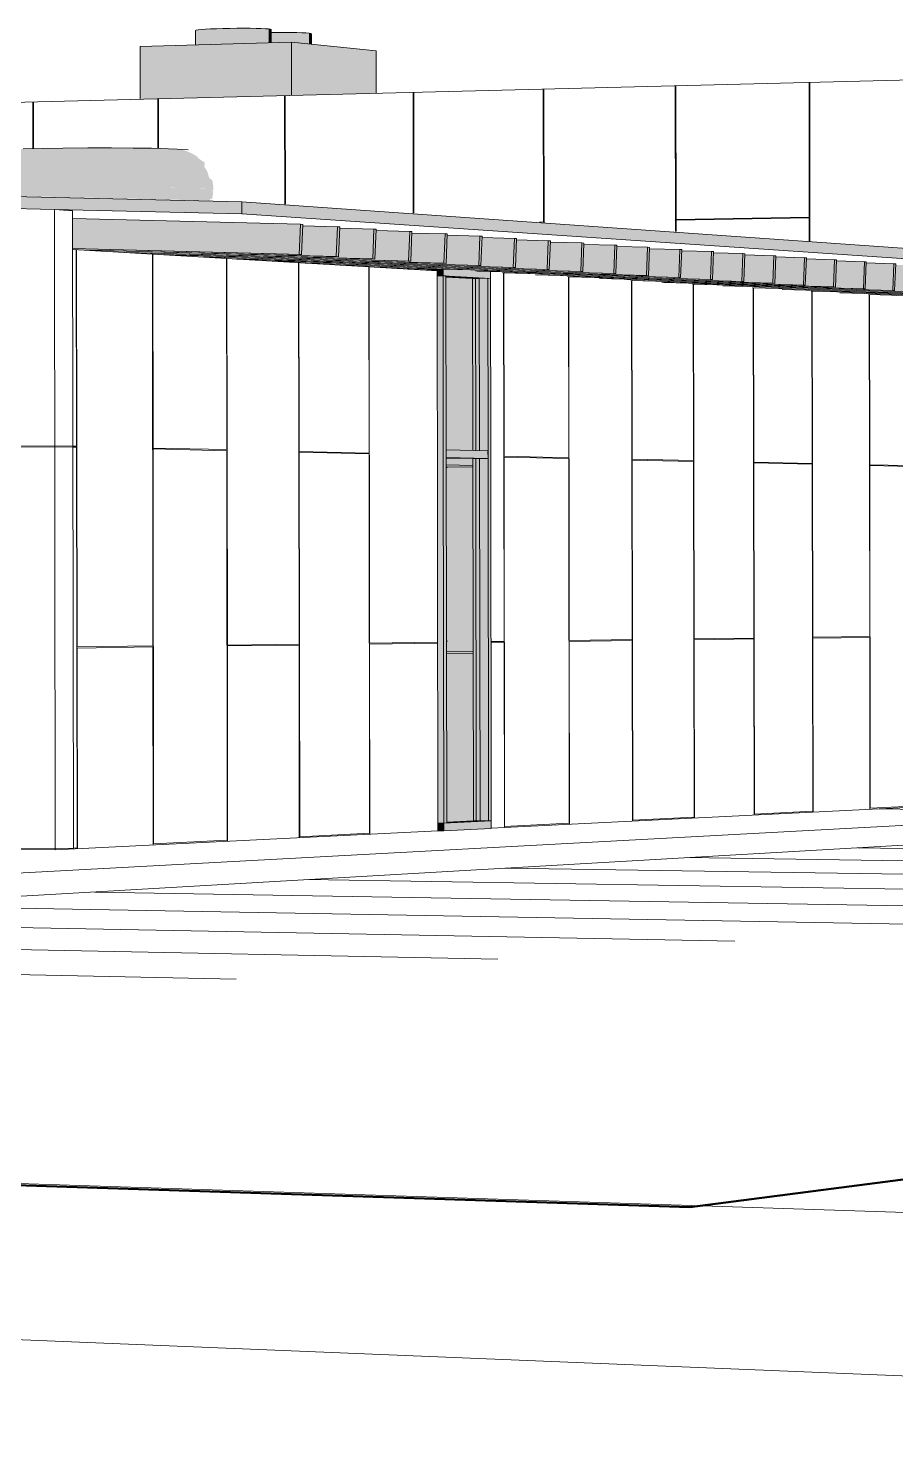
# Model space of a CAD drawing. Header units: inches. Extents: x 31213 to 31218, y -65 to 66.
# Drawn here: x 31216.559 to 31216.6492, y -64.987 to -64.8401 of the extents above; entities that cross this region are included whole.
import ezdxf

# ---------------------------------------------------------------- set-up
doc = ezdxf.new("R2010")
doc.units = ezdxf.units.IN
doc.header["$MEASUREMENT"] = 0
doc.linetypes.add('Center 1_4_', pattern=[0.53125, 0.25, -0.09375, 0.09375, -0.09375])
doc.linetypes.add('Hidden', pattern=[0.28125, 0.1875, -0.09375])
for name, color, linetype, lineweight in [('A-GLAZ-CURT', 52, 'Continuous', 9), ('A-GLAZ-CWMG', 51, 'Continuous', 9), ('A-PROP-SBCK', 71, 'Hidden', 50), ('A-ROOF', 132, 'Continuous', 13), ('A-WALL-PATT', 111, 'Continuous', 13), ('Conc', 7, 'Continuous', 9), ('EOP-PR', 4, 'Continuous', 9), ('G-IMPT', 8, 'Continuous', 9), ('L-SITE-WALL', 31, 'Continuous', 13), ('M-HVAC-DUCT', 70, 'Continuous', 9), ('PAINT', 190, 'Continuous', 9), ('PROP', 3, 'Center 1_4_', 9), ('S-BEAM', 12, 'Continuous', 9)]:
    doc.layers.add(name, color=color, linetype=linetype, lineweight=lineweight)

# ---------------------------------------------------------------- blocks, each defined once
blk = doc.blocks.new('FP_69-Looking South East')
at = {"layer": 'A-WALL-PATT', "lineweight": 9}
for p, q in [((-6207.99546, -64.88355), (-6207.99549, -64.86309)), ((-6207.9954, -64.90444), (-6207.99545, -64.8631)), ((-6207.98752, -64.90434), (-6207.98757, -64.86356)), ((-6207.9875, -64.88374), (-6207.98753, -64.86356)), ((-6207.97984, -64.88391), (-6207.97986, -64.86402)), ((-6207.97977, -64.90424), (-6207.97982, -64.86402)), ((-6207.97231, -64.90414), (-6207.97237, -64.86446)), ((-6207.9723, -64.88409), (-6207.97233, -64.86446)), ((-6207.96504, -64.88426), (-6207.96507, -64.86489)), ((-6207.96498, -64.90404), (-6207.96503, -64.8649)), ((-6207.99546, -64.88355), (-6207.99584, -64.88354)), ((-6207.99546, -64.88366), (-6207.99584, -64.88365)), ((-6207.99541, -64.92534), (-6207.99546, -64.88366)), ((-6207.97984, -64.88391), (-6207.9875, -64.88374)), ((-6207.98745, -64.92494), (-6207.9875, -64.88384)), ((-6207.97984, -64.88402), (-6207.9875, -64.88384)), ((-6207.97979, -64.92456), (-6207.97984, -64.88402)), ((-6207.96504, -64.88426), (-6207.9723, -64.88409)), ((-6207.97225, -64.92419), (-6207.9723, -64.88419)), ((-6207.96504, -64.88436), (-6207.9723, -64.88419)), ((-6207.96499, -64.92382), (-6207.96504, -64.88436)), ((-6207.95791, -64.90395), (-6207.96498, -64.90404)), ((-6207.96498, -64.90414), (-6207.95791, -64.90405)), ((-6207.98752, -64.90434), (-6207.9954, -64.90444)), ((-6207.9954, -64.90455), (-6207.98752, -64.90444)), ((-6207.99537, -64.92545), (-6207.9954, -64.90455)), ((-6207.98749, -64.92505), (-6207.98752, -64.90444)), ((-6207.97231, -64.90414), (-6207.97977, -64.90424)), ((-6207.97977, -64.90434), (-6207.97231, -64.90424)), ((-6207.97975, -64.92466), (-6207.97977, -64.90434)), ((-6207.97229, -64.92429), (-6207.97231, -64.90424)), ((-6207.96495, -64.92392), (-6207.96498, -64.90414)), ((-6207.98745, -64.92494), (-6207.97979, -64.92456)), ((-6207.97229, -64.92429), (-6207.97229, -64.92429)), ((-6207.97225, -64.92419), (-6207.96499, -64.92382)), ((-6207.97225, -64.92429), (-6207.97225, -64.92429)), ((-6207.96499, -64.92393), (-6207.96499, -64.92393)), ((-6207.96495, -64.92392), (-6207.96495, -64.92392)), ((-6207.99579, -64.92536), (-6207.99541, -64.92534)), ((-6207.99541, -64.92545), (-6207.99541, -64.92545)), ((-6207.99537, -64.92545), (-6207.99537, -64.92545)), ((-6207.98749, -64.92505), (-6207.98749, -64.92505)), ((-6207.98745, -64.92505), (-6207.98745, -64.92505)), ((-6207.97978, -64.92467), (-6207.97978, -64.92467)), ((-6207.97975, -64.92466), (-6207.97975, -64.92466))]:
    blk.add_line(p, q, dxfattribs=at)
blk = doc.blocks.new('FP_70-Looking South East')
at = {"layer": 'A-WALL-PATT', "lineweight": 9}
for p, q in [((-6207.99772, -64.8835), (-6208.00332, -64.88354)), ((-6207.99772, -64.88361), (-6208.00332, -64.88364)), ((-6208.00327, -64.92537), (-6207.99767, -64.92545))]:
    blk.add_line(p, q, dxfattribs=at)
blk = doc.blocks.new('FP_71-Looking South East')
at = {"layer": 'A-WALL-PATT', "lineweight": 9}
for p, q in [((-6207.99584, -64.88354), (-6207.99772, -64.8835)), ((-6207.99584, -64.88365), (-6207.99772, -64.88361)), ((-6207.99767, -64.92545), (-6207.99579, -64.92536))]:
    blk.add_line(p, q, dxfattribs=at)
blk = doc.blocks.new('FP_79-Looking South East')
at = {"layer": 'A-WALL-PATT', "lineweight": 9}
for p, q in [((-6207.95099, -64.90386), (-6207.95104, -64.86551)), ((-6207.95098, -64.88459), (-6207.95101, -64.86551)), ((-6207.94427, -64.88475), (-6207.9443, -64.86591)), ((-6207.94421, -64.90377), (-6207.94426, -64.86591)), ((-6207.93767, -64.90368), (-6207.93773, -64.8663)), ((-6207.93766, -64.8849), (-6207.93769, -64.8663)), ((-6207.93129, -64.88505), (-6207.93132, -64.86669)), ((-6207.93123, -64.90359), (-6207.93128, -64.86669)), ((-6207.92501, -64.90351), (-6207.92507, -64.86706)), ((-6207.92501, -64.8852), (-6207.92503, -64.86706)), ((-6207.91894, -64.88534), (-6207.91897, -64.86742)), ((-6207.91888, -64.90343), (-6207.91894, -64.86742)), ((-6207.91296, -64.90335), (-6207.91301, -64.86778)), ((-6207.91296, -64.88548), (-6207.91298, -64.86778)), ((-6207.90718, -64.88561), (-6207.9072, -64.86812)), ((-6207.90712, -64.90327), (-6207.90717, -64.86812)), ((-6207.94427, -64.88475), (-6207.95098, -64.88459)), ((-6207.95093, -64.92312), (-6207.95098, -64.88469)), ((-6207.94427, -64.88484), (-6207.95098, -64.88469)), ((-6207.94422, -64.92279), (-6207.94427, -64.88484)), ((-6207.93129, -64.88505), (-6207.93766, -64.8849)), ((-6207.93761, -64.92246), (-6207.93766, -64.885)), ((-6207.93129, -64.88514), (-6207.93766, -64.885)), ((-6207.93123, -64.92214), (-6207.93129, -64.88514)), ((-6207.91894, -64.88534), (-6207.92501, -64.8852)), ((-6207.92495, -64.92183), (-6207.92501, -64.88529)), ((-6207.91894, -64.88543), (-6207.92501, -64.88529)), ((-6207.91888, -64.92153), (-6207.91894, -64.88543)), ((-6207.90718, -64.88561), (-6207.91296, -64.88548)), ((-6207.9129, -64.92123), (-6207.91296, -64.88557)), ((-6207.90718, -64.8857), (-6207.91296, -64.88557)), ((-6207.90712, -64.92094), (-6207.90718, -64.8857)), ((-6207.95099, -64.90386), (-6207.95235, -64.90387)), ((-6207.95235, -64.90397), (-6207.95099, -64.90395)), ((-6207.95096, -64.92322), (-6207.95099, -64.90395)), ((-6207.93767, -64.90368), (-6207.94421, -64.90377)), ((-6207.94421, -64.90386), (-6207.93767, -64.90378)), ((-6207.94418, -64.92289), (-6207.94421, -64.90386)), ((-6207.93764, -64.92256), (-6207.93767, -64.90378)), ((-6207.92501, -64.90351), (-6207.93123, -64.90359)), ((-6207.93123, -64.90369), (-6207.92501, -64.90361)), ((-6207.9312, -64.92224), (-6207.93123, -64.90369)), ((-6207.92498, -64.92193), (-6207.92501, -64.90361)), ((-6207.91296, -64.90335), (-6207.91888, -64.90343)), ((-6207.91888, -64.90352), (-6207.91296, -64.90344)), ((-6207.91885, -64.92162), (-6207.91888, -64.90352)), ((-6207.91293, -64.92132), (-6207.91296, -64.90344)), ((-6207.90581, -64.90326), (-6207.90712, -64.90327)), ((-6207.90712, -64.90337), (-6207.90581, -64.90335)), ((-6207.90709, -64.92103), (-6207.90712, -64.90337)), ((-6207.92495, -64.92183), (-6207.91888, -64.92153)), ((-6207.9129, -64.92123), (-6207.90712, -64.92094)), ((-6207.95093, -64.92312), (-6207.94422, -64.92279)), ((-6207.93761, -64.92246), (-6207.93123, -64.92214))]:
    blk.add_line(p, q, dxfattribs=at)
blk = doc.blocks.new('FP_81-Looking South East')
at = {"layer": 'A-WALL-PATT', "lineweight": 9}
for p, q in [((-6207.83151, -64.8581), (-6207.83154, -64.84348)), ((-6207.83141, -64.8684), (-6207.83146, -64.84348)), ((-6207.89082, -64.85919), (-6207.89085, -64.84498)), ((-6207.89074, -64.86422), (-6207.89077, -64.84498)), ((-6207.8763, -64.86523), (-6207.87633, -64.84461)), ((-6207.87623, -64.85892), (-6207.87626, -64.84461)), ((-6207.86159, -64.85865), (-6207.86162, -64.84424)), ((-6207.8615, -64.86628), (-6207.86154, -64.84424)), ((-6207.84664, -64.86732), (-6207.84669, -64.84386)), ((-6207.84658, -64.85838), (-6207.84661, -64.84386)), ((-6207.96044, -64.8593), (-6207.96046, -64.84674)), ((-6207.96037, -64.85931), (-6207.96039, -64.84674)), ((-6207.9469, -64.86022), (-6207.94692, -64.84639)), ((-6207.94683, -64.86026), (-6207.94685, -64.84639)), ((-6207.93317, -64.86122), (-6207.93319, -64.84605)), ((-6207.9331, -64.85997), (-6207.93312, -64.84605)), ((-6207.91925, -64.85971), (-6207.91927, -64.8457)), ((-6207.91917, -64.86221), (-6207.9192, -64.84569)), ((-6207.90513, -64.8632), (-6207.90516, -64.84534)), ((-6207.90506, -64.85945), (-6207.90508, -64.84534)), ((-6208, -64.85258), (-6208.00001, -64.84774)), ((-6207.99994, -64.85258), (-6207.99994, -64.84773)), ((-6207.987, -64.85258), (-6207.987, -64.84741)), ((-6207.98693, -64.85258), (-6207.98693, -64.84741)), ((-6207.97381, -64.85836), (-6207.97382, -64.84707)), ((-6207.97374, -64.85836), (-6207.97375, -64.84707)), ((-6207.83151, -64.8581), (-6207.84658, -64.85838)), ((-6207.84658, -64.85845), (-6207.83151, -64.85818)), ((-6207.84656, -64.86733), (-6207.84658, -64.85845)), ((-6207.83149, -64.86839), (-6207.83151, -64.85818)), ((-6207.91925, -64.85971), (-6207.9331, -64.85997)), ((-6207.9331, -64.86004), (-6207.91925, -64.85978)), ((-6207.91925, -64.86221), (-6207.91925, -64.85978)), ((-6207.89082, -64.85919), (-6207.90506, -64.85945)), ((-6207.90506, -64.85952), (-6207.89082, -64.85926)), ((-6207.90506, -64.86321), (-6207.90506, -64.85952)), ((-6207.89082, -64.86421), (-6207.89082, -64.85926)), ((-6207.86159, -64.85865), (-6207.87623, -64.85892)), ((-6207.87623, -64.859), (-6207.86159, -64.85873)), ((-6207.87622, -64.86524), (-6207.87623, -64.859)), ((-6207.86158, -64.86627), (-6207.86159, -64.85873)), ((-6207.9469, -64.86022), (-6207.94732, -64.86023)), ((-6207.9331, -64.86123), (-6207.9331, -64.86004))]:
    blk.add_line(p, q, dxfattribs=at)

msp = doc.modelspace()

# ---------------------------------------------------------------- hatches: boundary and pattern name
at = {"layer": 'A-GLAZ-CURT', "transparency": 33554458}
for points in [[(31216.60592, -64.88401), (31216.6059, -64.8661), (31216.60243, -64.86589), (31216.60246, -64.88392)], [(31216.60251, -64.9227), (31216.60598, -64.92253), (31216.60592, -64.88484), (31216.60246, -64.88476), (31216.60251, -64.92253)]]:
    msp.add_hatch(color=256, dxfattribs=at).paths.add_polyline_path(points, flags=0)
at = {"layer": 'A-GLAZ-CWMG'}
for points in [[(31216.60151, -64.86582), (31216.60214, -64.86581), (31216.60214, -64.86512), (31216.60056, -64.86508), (31216.60056, -64.86526), (31216.60151, -64.86531), (31216.60151, -64.86582)], [(31216.60154, -64.88433), (31216.60216, -64.88432), (31216.60214, -64.86581), (31216.60151, -64.86582), (31216.60153, -64.88336)], [(31216.60707, -64.8661), (31216.60706, -64.86537), (31216.6056, -64.86532), (31216.6056, -64.86521), (31216.60214, -64.86512), (31216.60214, -64.86581), (31216.6056, -64.86601)], [(31216.60245, -64.88433), (31216.60243, -64.86583), (31216.60214, -64.86582), (31216.60216, -64.88432)], [(31216.6059, -64.8661), (31216.60678, -64.86608), (31216.60243, -64.86584), (31216.60246, -64.8659), (31216.60566, -64.86608)], [(31216.60521, -64.86611), (31216.6056, -64.86608), (31216.60243, -64.86589), (31216.60246, -64.86595)], [(31216.60592, -64.88401), (31216.6059, -64.8661), (31216.60521, -64.86611), (31216.60524, -64.88399)], [(31216.6068, -64.88403), (31216.60678, -64.86608), (31216.6059, -64.8661), (31216.60592, -64.88401)], [(31216.60709, -64.88444), (31216.60707, -64.8661), (31216.60678, -64.86608), (31216.60681, -64.88443)], [(31216.60222, -64.92277), (31216.60216, -64.88432), (31216.60154, -64.88433), (31216.60159, -64.92276)], [(31216.60222, -64.92277), (31216.60251, -64.92275), (31216.60245, -64.88433), (31216.60216, -64.88432), (31216.6022, -64.90967)], [(31216.60681, -64.88483), (31216.6068, -64.88403), (31216.60245, -64.88392), (31216.60245, -64.88473)], [(31216.60592, -64.88484), (31216.60592, -64.88481), (31216.60251, -64.88476)], [(31216.60524, -64.88484), (31216.60592, -64.88484), (31216.60251, -64.88478)], [(31216.60578, -64.92253), (31216.60598, -64.92253), (31216.60592, -64.88484), (31216.60524, -64.88484), (31216.60529, -64.92252)], [(31216.60686, -64.92254), (31216.60681, -64.88483), (31216.60592, -64.88486), (31216.60598, -64.92253)], [(31216.60686, -64.92254), (31216.60714, -64.92253), (31216.60709, -64.88444), (31216.60681, -64.88443), (31216.60684, -64.90967)], [(31216.60222, -64.92358), (31216.60222, -64.92277), (31216.60159, -64.92276), (31216.60159, -64.92357)], [(31216.60222, -64.92358), (31216.60714, -64.92333), (31216.60714, -64.92253), (31216.60222, -64.92277)]]:
    msp.add_hatch(color=256, dxfattribs=at).paths.add_polyline_path(points, flags=0)
at = {"layer": 'A-ROOF'}
for points in [[(31216.58119, -64.85939), (31216.58119, -64.85813), (31216.29214, -64.85136), (31216.29214, -64.85244), (31216.57923, -64.85935)], [(31216.76278, -64.87169), (31216.76278, -64.87084), (31216.58119, -64.85813), (31216.58119, -64.85939), (31216.76278, -64.87169)]]:
    msp.add_hatch(color=256, dxfattribs=at).paths.add_polyline_path(points, flags=0)
at = {"layer": 'G-IMPT'}
for points in [[(31216.5764, -64.8418), (31216.58398, -64.84158), (31216.58398, -64.84014), (31216.58322, -64.84009), (31216.58139, -64.84006), (31216.57924, -64.84009), (31216.57741, -64.84016), (31216.57646, -64.84026), (31216.57639, -64.84029), (31216.5764, -64.84152)], [(31216.58398, -64.84158), (31216.58424, -64.84158), (31216.58424, -64.8402), (31216.58414, -64.84016), (31216.58398, -64.84014), (31216.58398, -64.84152)], [(31216.58819, -64.8417), (31216.58819, -64.84057), (31216.58744, -64.84053), (31216.58563, -64.8405), (31216.58424, -64.84051), (31216.58424, -64.84158), (31216.58654, -64.84153), (31216.58808, -64.84169)], [(31216.58844, -64.84172), (31216.58844, -64.84063), (31216.58838, -64.8406), (31216.58819, -64.84057), (31216.58819, -64.8417), (31216.58842, -64.84172)], [(31216.57062, -64.84745), (31216.58638, -64.84705), (31216.58637, -64.84152), (31216.57062, -64.84196), (31216.57062, -64.84335)], [(31216.58638, -64.84705), (31216.59516, -64.84683), (31216.59516, -64.8424), (31216.58637, -64.84152), (31216.58637, -64.84463)]]:
    msp.add_hatch(color=256, dxfattribs=at).paths.add_polyline_path(points, flags=0)
at = {"layer": 'L-SITE-WALL'}
h = msp.add_hatch(color=256, dxfattribs=at)
h.paths.add_polyline_path([(31216.60252, -64.92266), (31216.60529, -64.92251), (31216.60524, -64.90507), (31216.6025, -64.90512), (31216.60252, -64.92253)], flags=0)
h.paths.add_polyline_path([(31216.60527, -64.90385), (31216.60524, -64.88574), (31216.60255, -64.88569), (31216.6026, -64.88573), (31216.60257, -64.88576), (31216.60247, -64.88576), (31216.60252, -64.90384), (31216.60524, -64.90385)], flags=0)
h.paths.add_polyline_path([(31216.60524, -64.88399), (31216.60521, -64.86611), (31216.60244, -64.86594), (31216.60247, -64.88392), (31216.60523, -64.88399)], flags=0)
at = {"layer": 'M-HVAC-DUCT'}
for points in [[(31216.57828, -64.85678), (31216.57824, -64.85673), (31216.5782, -64.85625), (31216.57814, -64.85591), (31216.5778, -64.85561), (31216.5776, -64.85496), (31216.5773, -64.85447), (31216.57735, -64.85405), (31216.57662, -64.85357), (31216.57663, -64.85348), (31216.57608, -64.85312), (31216.57535, -64.8528), (31216.57535, -64.85284), (31216.57531, -64.85279), (31216.57496, -64.85267), (31216.57253, -64.85257), (31216.56918, -64.85252), (31216.56525, -64.85251), (31216.5598, -64.85258), (31216.55845, -64.85261), (31216.55822, -64.85265), (31216.55794, -64.85282), (31216.55768, -64.85311), (31216.55745, -64.85351), (31216.55724, -64.85402), (31216.55704, -64.85481), (31216.55696, -64.85528), (31216.55688, -64.85599), (31216.55686, -64.85673), (31216.56282, -64.85664), (31216.56887, -64.85662), (31216.57424, -64.85667), (31216.57743, -64.85674)], [(31216.57786, -64.85799), (31216.57781, -64.85792), (31216.57811, -64.85778), (31216.57819, -64.85739), (31216.57822, -64.857), (31216.5781, -64.857), (31216.57828, -64.85678), (31216.57534, -64.85669), (31216.57096, -64.85663), (31216.56588, -64.85662), (31216.55978, -64.85668), (31216.55686, -64.85673), (31216.55689, -64.8575), (31216.57778, -64.85799)]]:
    msp.add_hatch(color=256, dxfattribs=at).paths.add_polyline_path(points, flags=0)
at = {"layer": 'S-BEAM'}
for points in [[(31216.58718, -64.8636), (31216.58731, -64.86045), (31216.56362, -64.85987), (31216.56362, -64.86299), (31216.58362, -64.86351)], [(31216.59102, -64.86383), (31216.59114, -64.86071), (31216.58755, -64.86062), (31216.58744, -64.86361), (31216.56363, -64.86299), (31216.56363, -64.86307), (31216.56508, -64.86315), (31216.588, -64.86376)], [(31216.59481, -64.86406), (31216.59493, -64.86096), (31216.59139, -64.86087), (31216.59127, -64.86385), (31216.56616, -64.86322), (31216.56899, -64.86339), (31216.59238, -64.864)], [(31216.59854, -64.86429), (31216.59866, -64.86121), (31216.59517, -64.86112), (31216.59505, -64.86408), (31216.56924, -64.8634), (31216.57331, -64.86363), (31216.59677, -64.86424)], [(31216.60222, -64.86451), (31216.60234, -64.86145), (31216.5989, -64.86137), (31216.59878, -64.8643), (31216.5731, -64.86363), (31216.57666, -64.86384), (31216.60115, -64.86449)], [(31216.58742, -64.86362), (31216.58755, -64.86047), (31216.58731, -64.86045), (31216.58718, -64.8636)], [(31216.59126, -64.86385), (31216.59138, -64.86072), (31216.59114, -64.86071), (31216.59102, -64.86383)], [(31216.59504, -64.86408), (31216.59516, -64.86098), (31216.59493, -64.86096), (31216.59481, -64.86406)], [(31216.59877, -64.86431), (31216.59889, -64.86122), (31216.59866, -64.86121), (31216.59854, -64.86429)], [(31216.60585, -64.86474), (31216.60597, -64.8617), (31216.60257, -64.86161), (31216.60246, -64.86453), (31216.5769, -64.86385), (31216.58089, -64.86407), (31216.60554, -64.86473)], [(31216.60943, -64.86495), (31216.60955, -64.86193), (31216.6062, -64.86185), (31216.60609, -64.86475), (31216.58066, -64.86408), (31216.58487, -64.8643), (31216.60621, -64.86487)], [(31216.61297, -64.86517), (31216.61308, -64.86217), (31216.60978, -64.86209), (31216.60966, -64.86497), (31216.58446, -64.8643), (31216.58827, -64.86451), (31216.60993, -64.86509)], [(31216.61645, -64.86538), (31216.61657, -64.8624), (31216.61331, -64.86232), (31216.6132, -64.86518), (31216.58824, -64.86452), (31216.59214, -64.86473), (31216.61432, -64.86532)], [(31216.61989, -64.86559), (31216.62001, -64.86263), (31216.61679, -64.86255), (31216.61668, -64.86539), (31216.59247, -64.86477), (31216.59501, -64.86492), (31216.6187, -64.86556)], [(31216.60245, -64.86453), (31216.60257, -64.86147), (31216.60234, -64.86145), (31216.60222, -64.86451)], [(31216.60607, -64.86475), (31216.60619, -64.86171), (31216.60597, -64.8617), (31216.60585, -64.86474)], [(31216.60965, -64.86497), (31216.60977, -64.86195), (31216.60955, -64.86193), (31216.60943, -64.86495)], [(31216.61318, -64.86518), (31216.6133, -64.86218), (31216.61308, -64.86217), (31216.61297, -64.86517)], [(31216.61667, -64.86539), (31216.61679, -64.86241), (31216.61657, -64.8624), (31216.61645, -64.86538)], [(31216.6201, -64.8656), (31216.62022, -64.86264), (31216.62001, -64.86263), (31216.61989, -64.86559)], [(31216.6235, -64.86581), (31216.62361, -64.86287), (31216.6234, -64.86285), (31216.62329, -64.86579)], [(31216.62994, -64.8662), (31216.63006, -64.8633), (31216.62697, -64.86322), (31216.62686, -64.86601), (31216.61174, -64.86562), (31216.61174, -64.86571), (31216.62748, -64.86613)], [(31216.63321, -64.8664), (31216.63332, -64.86351), (31216.63027, -64.86344), (31216.63016, -64.86621), (31216.61509, -64.86582), (31216.61509, -64.86591), (31216.63187, -64.86636)], [(31216.63643, -64.86659), (31216.63654, -64.86373), (31216.63353, -64.86365), (31216.63342, -64.86641), (31216.6184, -64.86602), (31216.6184, -64.86611), (31216.63625, -64.86659)], [(31216.63961, -64.86679), (31216.63972, -64.86394), (31216.63675, -64.86386), (31216.63664, -64.8666), (31216.62166, -64.86621), (31216.62166, -64.8663), (31216.63675, -64.86671)], [(31216.64275, -64.86698), (31216.64286, -64.86415), (31216.63993, -64.86407), (31216.63982, -64.8668), (31216.62489, -64.86641), (31216.62489, -64.86649), (31216.64065, -64.86692)], [(31216.62684, -64.86601), (31216.62696, -64.86309), (31216.62675, -64.86308), (31216.62664, -64.866)], [(31216.64585, -64.86717), (31216.64597, -64.86436), (31216.64307, -64.86428), (31216.64296, -64.86699), (31216.62807, -64.8666), (31216.62807, -64.86668), (31216.64503, -64.86714)], [(31216.63015, -64.86621), (31216.63026, -64.86331), (31216.63006, -64.8633), (31216.62994, -64.8662)], [(31216.63341, -64.86641), (31216.63352, -64.86353), (31216.63332, -64.86351), (31216.63321, -64.8664)], [(31216.63663, -64.86661), (31216.63674, -64.86374), (31216.63654, -64.86373), (31216.63643, -64.86659)], [(31216.63981, -64.8668), (31216.63992, -64.86395), (31216.63972, -64.86394), (31216.63961, -64.86679)], [(31216.64295, -64.86699), (31216.64306, -64.86416), (31216.64286, -64.86415), (31216.64275, -64.86698)], [(31216.64604, -64.86718), (31216.64616, -64.86437), (31216.64597, -64.86436), (31216.64585, -64.86717)], [(31216.64892, -64.86735), (31216.64903, -64.86456), (31216.64616, -64.86449), (31216.64606, -64.86718), (31216.63122, -64.8668), (31216.63122, -64.86687), (31216.64617, -64.86728)], [(31216.65194, -64.86754), (31216.65205, -64.86476), (31216.64922, -64.86469), (31216.64912, -64.86736), (31216.63433, -64.86699), (31216.63433, -64.86706), (31216.64943, -64.86747)], [(31216.65493, -64.86772), (31216.65504, -64.86496), (31216.65224, -64.86489), (31216.65214, -64.86755), (31216.6374, -64.86717), (31216.6374, -64.86724), (31216.65381, -64.86769)], [(31216.65788, -64.8679), (31216.65799, -64.86515), (31216.65523, -64.86508), (31216.65512, -64.86773), (31216.64043, -64.86735), (31216.64043, -64.86742), (31216.65523, -64.86782)], [(31216.66079, -64.86807), (31216.6609, -64.86535), (31216.65818, -64.86528), (31216.65807, -64.86791), (31216.64342, -64.86753), (31216.64342, -64.8676), (31216.65821, -64.868)], [(31216.66367, -64.86825), (31216.66378, -64.86554), (31216.66109, -64.86547), (31216.66098, -64.86808), (31216.64638, -64.86771), (31216.64638, -64.86777), (31216.66259, -64.86822)], [(31216.6491, -64.86736), (31216.64922, -64.86457), (31216.64903, -64.86456), (31216.64892, -64.86735)]]:
    msp.add_hatch(color=256, dxfattribs=at).paths.add_polyline_path(points, flags=0)
h = msp.add_hatch(color=256, dxfattribs=at)
h.paths.add_polyline_path([(31216.62329, -64.86579), (31216.6234, -64.86285), (31216.62023, -64.86277), (31216.62012, -64.8656), (31216.6056, -64.86521), (31216.6056, -64.86532), (31216.62308, -64.86579)], flags=0)
h.paths.add_polyline_path([(31216.60057, -64.86519), (31216.60057, -64.86508), (31216.59564, -64.86496), (31216.59874, -64.86514), (31216.60057, -64.86519)], flags=0)
h = msp.add_hatch(color=256, dxfattribs=at)
h.paths.add_polyline_path([(31216.62664, -64.866), (31216.62675, -64.86308), (31216.62362, -64.863), (31216.62351, -64.86581), (31216.60834, -64.86542), (31216.60834, -64.86551), (31216.6231, -64.8659)], flags=0)
h.paths.add_polyline_path([(31216.60058, -64.86526), (31216.60058, -64.86519), (31216.59926, -64.86518), (31216.60058, -64.86526)], flags=0)
h = msp.add_hatch(color=256, dxfattribs=at)
h.paths.add_polyline_path([(31216.76569, -64.88898), (31216.76568, -64.88849), (31216.76517, -64.8885), (31216.76517, -64.88897), (31216.76522, -64.88897)], flags=0)
h.paths.add_polyline_path([(31216.76384, -64.88894), (31216.76384, -64.88845), (31216.76262, -64.88845), (31216.76262, -64.88891), (31216.76384, -64.88894)], flags=0)
h.paths.add_polyline_path([(31216.76128, -64.88889), (31216.76128, -64.88839), (31216.76003, -64.88839), (31216.76003, -64.88886), (31216.76128, -64.88889)], flags=0)
h.paths.add_polyline_path([(31216.75869, -64.88883), (31216.75868, -64.88833), (31216.75727, -64.8883), (31216.75727, -64.8888), (31216.75868, -64.88883)], flags=0)
h.paths.add_polyline_path([(31216.75068, -64.88866), (31216.75068, -64.88815), (31216.74941, -64.88815), (31216.74941, -64.88863), (31216.75068, -64.88866)], flags=0)
h.paths.add_polyline_path([(31216.73139, -64.88825), (31216.73139, -64.88771), (31216.73015, -64.88771), (31216.73015, -64.88822), (31216.73139, -64.88825)], flags=0)
h.paths.add_polyline_path([(31216.69182, -64.8874), (31216.69181, -64.88681), (31216.69015, -64.8868), (31216.69015, -64.88736), (31216.69181, -64.8874)], flags=0)
h.paths.add_polyline_path([(31216.60524, -64.88555), (31216.60524, -64.88484), (31216.60246, -64.88478), (31216.60246, -64.88549), (31216.60524, -64.88555)], flags=0)
h = msp.add_hatch(color=256, dxfattribs=at)
h.paths.add_polyline_path([(31216.76552, -64.88912), (31216.76569, -64.88898), (31216.76517, -64.88897), (31216.76517, -64.88911), (31216.76522, -64.88911)], flags=0)
h.paths.add_polyline_path([(31216.76384, -64.88908), (31216.76384, -64.88894), (31216.76262, -64.88891), (31216.76262, -64.88905), (31216.76384, -64.88908)], flags=0)
h.paths.add_polyline_path([(31216.76128, -64.88903), (31216.76128, -64.88889), (31216.76003, -64.88886), (31216.76004, -64.889), (31216.76128, -64.88903)], flags=0)
h.paths.add_polyline_path([(31216.75848, -64.88897), (31216.75861, -64.88883), (31216.75727, -64.8888), (31216.75727, -64.88894), (31216.75732, -64.88894)], flags=0)
h.paths.add_polyline_path([(31216.75069, -64.8888), (31216.75068, -64.88866), (31216.74941, -64.88863), (31216.74941, -64.88878), (31216.75068, -64.8888)], flags=0)
h.paths.add_polyline_path([(31216.73137, -64.8884), (31216.7314, -64.88838), (31216.73139, -64.88825), (31216.73015, -64.88822), (31216.73015, -64.88837), (31216.73117, -64.88839)], flags=0)
h.paths.add_polyline_path([(31216.69182, -64.88757), (31216.69181, -64.8874), (31216.69015, -64.88736), (31216.69015, -64.88753), (31216.69182, -64.88757)], flags=0)
h.paths.add_polyline_path([(31216.60524, -64.88574), (31216.60524, -64.88555), (31216.60246, -64.88549), (31216.60246, -64.88569), (31216.60524, -64.88574)], flags=0)
h = msp.add_hatch(color=256, dxfattribs=at)
h.paths.add_polyline_path([(31216.76352, -64.8891), (31216.76348, -64.88907), (31216.76336, -64.8891)], flags=0)
h.paths.add_polyline_path([(31216.76129, -64.88905), (31216.76129, -64.88903), (31216.76129, -64.88905)], flags=0)
h.paths.add_polyline_path([(31216.75802, -64.88898), (31216.75802, -64.88896), (31216.75802, -64.88898)], flags=0)
h.paths.add_polyline_path([(31216.7507, -64.88883), (31216.75069, -64.8888), (31216.75069, -64.88883)], flags=0)
h.paths.add_polyline_path([(31216.69183, -64.8876), (31216.69182, -64.88757), (31216.69182, -64.8876)], flags=0)
h.paths.add_polyline_path([(31216.6026, -64.88573), (31216.60252, -64.88569), (31216.60247, -64.88569), (31216.60247, -64.88572), (31216.60252, -64.88572)], flags=0)
h = msp.add_hatch(color=256, dxfattribs=at)
h.paths.add_polyline_path([(31216.7635, -64.88912), (31216.76352, -64.8891), (31216.76315, -64.88912)], flags=0)
h.paths.add_polyline_path([(31216.76129, -64.88908), (31216.76129, -64.88905), (31216.76129, -64.88908)], flags=0)
h.paths.add_polyline_path([(31216.75802, -64.88901), (31216.75802, -64.88898), (31216.75802, -64.88901)], flags=0)
h.paths.add_polyline_path([(31216.7507, -64.88886), (31216.75069, -64.88883), (31216.75069, -64.88886)], flags=0)
h.paths.add_polyline_path([(31216.69183, -64.88763), (31216.69182, -64.8876), (31216.69182, -64.88763)], flags=0)
h.paths.add_polyline_path([(31216.60257, -64.88576), (31216.6026, -64.88573), (31216.60247, -64.88572), (31216.60247, -64.88576), (31216.60252, -64.88576)], flags=0)
h = msp.add_hatch(color=256, dxfattribs=at)
h.paths.add_polyline_path([(31216.60249, -64.90397), (31216.60526, -64.90393), (31216.60524, -64.90386), (31216.60249, -64.90392), (31216.60249, -64.90397)], flags=0)
h.paths.add_polyline_path([(31216.69018, -64.9028), (31216.69184, -64.90276), (31216.69181, -64.90272), (31216.69018, -64.90276), (31216.69018, -64.90278)], flags=0)
h.paths.add_polyline_path([(31216.73018, -64.90227), (31216.73142, -64.90223), (31216.73139, -64.9022), (31216.73018, -64.90224)], flags=0)
h.paths.add_polyline_path([(31216.74944, -64.90202), (31216.75071, -64.902), (31216.75068, -64.90194), (31216.74944, -64.90198)], flags=0)
h.paths.add_polyline_path([(31216.75729, -64.90191), (31216.75864, -64.90189), (31216.75861, -64.90184), (31216.75729, -64.90188)], flags=0)
h.paths.add_polyline_path([(31216.76006, -64.90188), (31216.76131, -64.90186), (31216.76128, -64.90181), (31216.76006, -64.90184)], flags=0)
h.paths.add_polyline_path([(31216.76265, -64.90184), (31216.76386, -64.90183), (31216.76384, -64.90177), (31216.76265, -64.9018)], flags=0)
h.paths.add_polyline_path([(31216.76519, -64.90181), (31216.76571, -64.9018), (31216.76566, -64.90175), (31216.76519, -64.90177)], flags=0)
h = msp.add_hatch(color=256, dxfattribs=at)
h.paths.add_polyline_path([(31216.60249, -64.90492), (31216.60527, -64.90488), (31216.60524, -64.90393), (31216.60249, -64.90397)], flags=0)
h.paths.add_polyline_path([(31216.69018, -64.9036), (31216.69184, -64.90358), (31216.69181, -64.90278), (31216.69018, -64.9028)], flags=0)
h.paths.add_polyline_path([(31216.73018, -64.903), (31216.73142, -64.90298), (31216.73139, -64.90226), (31216.73018, -64.90227)], flags=0)
h.paths.add_polyline_path([(31216.74944, -64.90271), (31216.75071, -64.90269), (31216.75068, -64.902), (31216.74944, -64.90202)], flags=0)
h.paths.add_polyline_path([(31216.7573, -64.90259), (31216.75871, -64.90257), (31216.75868, -64.90189), (31216.75729, -64.90191)], flags=0)
h.paths.add_polyline_path([(31216.76006, -64.90255), (31216.76131, -64.90253), (31216.76128, -64.90186), (31216.76006, -64.90188)], flags=0)
h.paths.add_polyline_path([(31216.76265, -64.90251), (31216.76386, -64.90249), (31216.76384, -64.90183), (31216.76265, -64.90184)], flags=0)
h.paths.add_polyline_path([(31216.7652, -64.90247), (31216.76571, -64.90246), (31216.76571, -64.9018), (31216.76519, -64.90181)], flags=0)
h = msp.add_hatch(color=256, dxfattribs=at)
h.paths.add_polyline_path([(31216.60249, -64.90511), (31216.60527, -64.90507), (31216.60524, -64.90488), (31216.60249, -64.90492)], flags=0)
h.paths.add_polyline_path([(31216.69018, -64.90376), (31216.69185, -64.90373), (31216.69181, -64.90358), (31216.69018, -64.9036)], flags=0)
h.paths.add_polyline_path([(31216.73018, -64.90314), (31216.73142, -64.9031), (31216.73139, -64.90298), (31216.73018, -64.903), (31216.73018, -64.90311)], flags=0)
h.paths.add_polyline_path([(31216.74944, -64.90284), (31216.75071, -64.90283), (31216.75068, -64.90269), (31216.74944, -64.90271)], flags=0)
h.paths.add_polyline_path([(31216.7573, -64.90272), (31216.7585, -64.9027), (31216.75864, -64.90257), (31216.7573, -64.90259)], flags=0)
h.paths.add_polyline_path([(31216.76006, -64.90268), (31216.76131, -64.90266), (31216.76128, -64.90253), (31216.76006, -64.90255)], flags=0)
h.paths.add_polyline_path([(31216.76265, -64.90264), (31216.76387, -64.90262), (31216.76384, -64.90249), (31216.76265, -64.90251)], flags=0)
h.paths.add_polyline_path([(31216.7652, -64.9026), (31216.76554, -64.9026), (31216.76571, -64.90246), (31216.7652, -64.90247)], flags=0)

# ---------------------------------------------------------------- linework, layer by layer
at = {"layer": 'A-GLAZ-CURT'}
for p, q in [((31216.6059, -64.8661), (31216.60243, -64.86589)), ((31216.60243, -64.86592), (31216.60551, -64.8661)), ((31216.60551, -64.8661), (31216.60553, -64.884)), ((31216.6059, -64.8661), (31216.60551, -64.8661)), ((31216.60592, -64.88401), (31216.6059, -64.8661)), ((31216.60592, -64.88484), (31216.60246, -64.88476)), ((31216.60246, -64.88477), (31216.60553, -64.88484)), ((31216.60553, -64.88484), (31216.60558, -64.92253)), ((31216.60592, -64.88484), (31216.60553, -64.88484)), ((31216.60598, -64.92253), (31216.60592, -64.88484)), ((31216.60558, -64.92253), (31216.60251, -64.92267)), ((31216.60251, -64.9227), (31216.60598, -64.92253)), ((31216.60558, -64.92253), (31216.60598, -64.92253))]:
    msp.add_line(p, q, dxfattribs=at)
at = {"layer": 'A-GLAZ-CWMG'}
for p, q in [((31216.60056, -64.86507), (31216.60056, -64.86526)), ((31216.60151, -64.86582), (31216.60214, -64.86581)), ((31216.60151, -64.86582), (31216.60214, -64.86581)), ((31216.60214, -64.86581), (31216.60214, -64.86511)), ((31216.60707, -64.8661), (31216.60214, -64.86581)), ((31216.60214, -64.86581), (31216.60243, -64.86583)), ((31216.60214, -64.86581), (31216.60216, -64.88432)), ((31216.60243, -64.86583), (31216.60245, -64.88433)), ((31216.60706, -64.86537), (31216.60707, -64.8661)), ((31216.60521, -64.86611), (31216.60243, -64.86595)), ((31216.60521, -64.86611), (31216.6059, -64.8661)), ((31216.60524, -64.88399), (31216.60521, -64.86611)), ((31216.6059, -64.8661), (31216.60678, -64.86608)), ((31216.60678, -64.86608), (31216.60707, -64.8661)), ((31216.60681, -64.88443), (31216.60678, -64.86608)), ((31216.60709, -64.88444), (31216.60707, -64.8661)), ((31216.60216, -64.88432), (31216.60222, -64.92277)), ((31216.60245, -64.88473), (31216.60245, -64.88392)), ((31216.6068, -64.88403), (31216.60245, -64.88392)), ((31216.60245, -64.88433), (31216.60251, -64.92275)), ((31216.60681, -64.88483), (31216.60245, -64.88473)), ((31216.60524, -64.88484), (31216.60246, -64.88478)), ((31216.60529, -64.92252), (31216.60524, -64.88482)), ((31216.60592, -64.88484), (31216.60524, -64.88484)), ((31216.60681, -64.88483), (31216.60592, -64.88484)), ((31216.6068, -64.88403), (31216.60681, -64.88483)), ((31216.60686, -64.92254), (31216.60681, -64.88443)), ((31216.60714, -64.92253), (31216.60709, -64.88444)), ((31216.60222, -64.92277), (31216.60159, -64.92276)), ((31216.60222, -64.92277), (31216.60159, -64.92276)), ((31216.60222, -64.92277), (31216.60714, -64.92253)), ((31216.60251, -64.92275), (31216.60222, -64.92277)), ((31216.60222, -64.92358), (31216.60222, -64.92277)), ((31216.60251, -64.92266), (31216.60529, -64.92252)), ((31216.60598, -64.92253), (31216.60529, -64.92252)), ((31216.60686, -64.92254), (31216.60598, -64.92253)), ((31216.60714, -64.92253), (31216.60686, -64.92254)), ((31216.60714, -64.92253), (31216.60714, -64.92333)), ((31216.60159, -64.92357), (31216.60222, -64.92358)), ((31216.60222, -64.92358), (31216.60714, -64.92333))]:
    msp.add_line(p, q, dxfattribs=at)
at = {"layer": 'A-PROP-SBCK', "linetype": 'Continuous'}
for p, q in [((31216.6278, -64.96272), (31215.70066, -64.9324)), ((31216.81875, -64.93794), (31216.6278, -64.96272))]:
    msp.add_line(p, q, dxfattribs=at)
at = {"layer": 'A-ROOF'}
for p, q in [((31216.29214, -64.85136), (31216.58119, -64.85813)), ((31216.58119, -64.85813), (31216.76278, -64.87084)), ((31216.58119, -64.85813), (31216.58119, -64.85939)), ((31216.58119, -64.85939), (31216.56172, -64.85893)), ((31216.76278, -64.87169), (31216.58119, -64.85939))]:
    msp.add_line(p, q, dxfattribs=at)
at = {"layer": 'Conc'}
for p, q in [((31216.82069, -64.91515), (31216.42323, -64.93822)), ((31216.38215, -64.93743), (31216.67537, -64.92164)), ((31216.67537, -64.92164), (31216.64698, -64.9213))]:
    msp.add_line(p, q, dxfattribs=at)
at = {"layer": 'EOP-PR'}
msp.add_line((31215.78586, -64.93509), (31216.81613, -64.9687), dxfattribs=at)
at = {"layer": 'G-IMPT'}
for p, q in [((31216.57639, -64.8418), (31216.57639, -64.84029)), ((31216.58424, -64.8402), (31216.58424, -64.84158)), ((31216.58844, -64.84063), (31216.58844, -64.84172)), ((31216.57062, -64.84196), (31216.58637, -64.84152)), ((31216.57062, -64.84196), (31216.57062, -64.84745)), ((31216.58637, -64.84152), (31216.59516, -64.8424)), ((31216.58637, -64.84152), (31216.58638, -64.84705)), ((31216.59516, -64.8424), (31216.59516, -64.84683))]:
    msp.add_line(p, q, dxfattribs=at)
for points in [[(31216.58398, -64.84014, 0), (31216.58365, -64.84011, 0), (31216.58322, -64.84009, 0), (31216.58268, -64.84008, 0), (31216.58207, -64.84007, 0), (31216.58139, -64.84006, 0), (31216.58068, -64.84007, 0), (31216.57995, -64.84008, 0), (31216.57924, -64.84009, 0), (31216.57856, -64.84011, 0), (31216.57795, -64.84013, 0), (31216.57741, -64.84016, 0), (31216.57698, -64.84019, 0), (31216.57665, -64.84022, 0), (31216.57646, -64.84026, 0), (31216.57639, -64.84029, 0)], [(31216.58424, -64.8402, 0), (31216.58417, -64.84017, 0), (31216.58398, -64.84014, 0)], [(31216.58819, -64.84057, 0), (31216.58787, -64.84055, 0), (31216.58744, -64.84053, 0), (31216.58691, -64.84051, 0), (31216.5863, -64.8405, 0), (31216.58563, -64.8405, 0), (31216.58492, -64.8405, 0), (31216.58424, -64.84051, 0)], [(31216.58844, -64.84063, 0), (31216.58838, -64.8406, 0), (31216.58819, -64.84057, 0)]]:
    msp.add_polyline3d(points, dxfattribs=at)
at = {"layer": 'L-SITE-WALL'}
for p, q in [((31216.73229, -64.84337), (31216.5467, -64.84806)), ((31216.56172, -64.85893), (31216.29214, -64.85244)), ((31216.5618, -64.92556), (31216.56172, -64.85893)), ((31216.5636, -64.85905), (31216.56172, -64.85893)), ((31216.5636, -64.85905), (31216.56368, -64.92547)), ((31216.60151, -64.86531), (31216.56361, -64.86307)), ((31216.60159, -64.92357), (31216.60151, -64.86531)), ((31216.60834, -64.86542), (31216.60781, -64.86539)), ((31216.61174, -64.86562), (31216.61123, -64.86559)), ((31216.61509, -64.86582), (31216.61461, -64.86579)), ((31216.6184, -64.86602), (31216.61795, -64.86599)), ((31216.62166, -64.86621), (31216.62124, -64.86619)), ((31216.62489, -64.86641), (31216.62449, -64.86638)), ((31216.62807, -64.8666), (31216.6277, -64.86658)), ((31216.63122, -64.86679), (31216.63088, -64.86676)), ((31216.63433, -64.86697), (31216.63401, -64.86695)), ((31216.6374, -64.86715), (31216.6371, -64.86714)), ((31216.64043, -64.86734), (31216.64015, -64.86732)), ((31216.64342, -64.86751), (31216.64317, -64.8675)), ((31216.64638, -64.86769), (31216.64615, -64.86768)), ((31216.64931, -64.86787), (31216.6491, -64.86785)), ((31216.29215, -64.92159), (31216.5618, -64.92556)), ((31216.60715, -64.92329), (31216.65369, -64.92097)), ((31216.5618, -64.92556), (31216.60159, -64.92357))]:
    msp.add_line(p, q, dxfattribs=at)
at = {"layer": 'M-HVAC-DUCT'}
msp.add_polyline3d([(31216.57561, -64.8527, 0), (31216.57446, -64.85263, 0), (31216.5718, -64.85255, 0), (31216.5699, -64.85253, 0), (31216.56766, -64.85251, 0), (31216.56518, -64.85251, 0), (31216.56257, -64.85253, 0), (31216.56043, -64.85256, 0), (31216.55844, -64.8526, 0)], dxfattribs=at)
at = {"layer": 'PAINT'}
for p, q in [((31216.74261, -64.9267), (31216.64526, -64.92533)), ((31216.71169, -64.92904), (31216.60856, -64.92746)), ((31216.72774, -64.92783), (31216.62757, -64.92636)), ((31216.69432, -64.93036), (31216.58807, -64.92865)), ((31216.67547, -64.93179), (31216.56592, -64.92994)), ((31216.65494, -64.93335), (31216.5419, -64.93133)), ((31216.63248, -64.93506), (31216.51576, -64.93285)), ((31216.60782, -64.93693), (31216.48721, -64.93451)), ((31216.58062, -64.939), (31216.45591, -64.93633))]:
    msp.add_line(p, q, dxfattribs=at)
at = {"layer": 'PROP', "linetype": 'Continuous'}
msp.add_line((31216.81456, -64.98703), (31215.70143, -64.94142), dxfattribs=at)
at = {"layer": 'S-BEAM'}
for p, q in [((31216.56362, -64.85987), (31216.58731, -64.86045)), ((31216.58731, -64.86045), (31216.58718, -64.8636)), ((31216.58755, -64.86047), (31216.58731, -64.86045)), ((31216.58742, -64.86362), (31216.58755, -64.86047)), ((31216.58755, -64.86062), (31216.59114, -64.86071)), ((31216.59114, -64.86071), (31216.59102, -64.86383)), ((31216.59138, -64.86072), (31216.59114, -64.86071)), ((31216.59126, -64.86385), (31216.59138, -64.86072)), ((31216.59139, -64.86087), (31216.59493, -64.86096)), ((31216.59493, -64.86096), (31216.59481, -64.86406)), ((31216.59516, -64.86098), (31216.59493, -64.86096)), ((31216.59504, -64.86408), (31216.59516, -64.86098)), ((31216.59517, -64.86112), (31216.59866, -64.86121)), ((31216.59866, -64.86121), (31216.59854, -64.86429)), ((31216.59889, -64.86122), (31216.59866, -64.86121)), ((31216.59877, -64.86431), (31216.59889, -64.86122)), ((31216.5989, -64.86137), (31216.60234, -64.86145)), ((31216.60234, -64.86145), (31216.60222, -64.86451)), ((31216.60257, -64.86147), (31216.60234, -64.86145)), ((31216.60245, -64.86453), (31216.60257, -64.86147)), ((31216.60257, -64.86161), (31216.60597, -64.8617)), ((31216.60597, -64.8617), (31216.60585, -64.86474)), ((31216.60619, -64.86171), (31216.60597, -64.8617)), ((31216.60607, -64.86475), (31216.60619, -64.86171)), ((31216.6062, -64.86185), (31216.60955, -64.86193)), ((31216.60955, -64.86193), (31216.60943, -64.86495)), ((31216.60977, -64.86195), (31216.60955, -64.86193)), ((31216.60965, -64.86497), (31216.60977, -64.86195)), ((31216.60978, -64.86209), (31216.61308, -64.86217)), ((31216.61308, -64.86217), (31216.61297, -64.86517)), ((31216.6133, -64.86218), (31216.61308, -64.86217)), ((31216.61318, -64.86518), (31216.6133, -64.86218)), ((31216.61331, -64.86232), (31216.61657, -64.8624)), ((31216.61657, -64.8624), (31216.61645, -64.86538)), ((31216.61679, -64.86241), (31216.61657, -64.8624)), ((31216.61667, -64.86539), (31216.61679, -64.86241)), ((31216.61679, -64.86255), (31216.62001, -64.86263)), ((31216.62001, -64.86263), (31216.61989, -64.86559)), ((31216.62022, -64.86264), (31216.62001, -64.86263)), ((31216.6201, -64.8656), (31216.62022, -64.86264)), ((31216.62023, -64.86277), (31216.6234, -64.86285)), ((31216.6234, -64.86285), (31216.62329, -64.86579)), ((31216.62361, -64.86287), (31216.6234, -64.86285)), ((31216.6235, -64.86581), (31216.62361, -64.86287)), ((31216.56362, -64.86299), (31216.58718, -64.8636)), ((31216.56362, -64.86299), (31216.58742, -64.86362)), ((31216.56508, -64.86315), (31216.59102, -64.86383)), ((31216.56532, -64.86317), (31216.59126, -64.86385)), ((31216.56899, -64.86339), (31216.59481, -64.86406)), ((31216.56923, -64.8634), (31216.59504, -64.86408)), ((31216.57285, -64.86361), (31216.59854, -64.86429)), ((31216.57309, -64.86363), (31216.59877, -64.86431)), ((31216.57666, -64.86384), (31216.60222, -64.86451)), ((31216.57689, -64.86385), (31216.60245, -64.86453)), ((31216.58041, -64.86406), (31216.60585, -64.86474)), ((31216.58065, -64.86408), (31216.60607, -64.86475)), ((31216.58412, -64.86428), (31216.60943, -64.86495)), ((31216.58435, -64.8643), (31216.60965, -64.86497)), ((31216.58718, -64.8636), (31216.58742, -64.86362)), ((31216.59102, -64.86383), (31216.59126, -64.86385)), ((31216.59481, -64.86406), (31216.59504, -64.86408)), ((31216.59854, -64.86429), (31216.59877, -64.86431)), ((31216.62362, -64.863), (31216.62675, -64.86308)), ((31216.62675, -64.86308), (31216.62664, -64.866)), ((31216.62696, -64.86309), (31216.62675, -64.86308)), ((31216.62684, -64.86601), (31216.62696, -64.86309)), ((31216.62697, -64.86322), (31216.63006, -64.8633)), ((31216.63006, -64.8633), (31216.62994, -64.8662)), ((31216.63026, -64.86331), (31216.63006, -64.8633)), ((31216.63015, -64.86621), (31216.63026, -64.86331)), ((31216.63027, -64.86344), (31216.63332, -64.86351)), ((31216.63332, -64.86351), (31216.63321, -64.8664)), ((31216.63352, -64.86353), (31216.63332, -64.86351)), ((31216.63341, -64.86641), (31216.63352, -64.86353)), ((31216.63353, -64.86365), (31216.63654, -64.86373)), ((31216.63654, -64.86373), (31216.63643, -64.86659)), ((31216.63674, -64.86374), (31216.63654, -64.86373)), ((31216.63663, -64.86661), (31216.63674, -64.86374)), ((31216.63675, -64.86386), (31216.63972, -64.86394)), ((31216.63972, -64.86394), (31216.63961, -64.86679)), ((31216.63992, -64.86395), (31216.63972, -64.86394)), ((31216.63981, -64.8668), (31216.63992, -64.86395)), ((31216.63993, -64.86407), (31216.64286, -64.86415)), ((31216.64286, -64.86415), (31216.64275, -64.86698)), ((31216.64306, -64.86416), (31216.64286, -64.86415)), ((31216.64295, -64.86699), (31216.64306, -64.86416)), ((31216.64307, -64.86428), (31216.64597, -64.86436)), ((31216.64597, -64.86436), (31216.64585, -64.86717)), ((31216.64616, -64.86437), (31216.64597, -64.86436)), ((31216.64604, -64.86718), (31216.64616, -64.86437)), ((31216.58778, -64.8645), (31216.61297, -64.86517)), ((31216.588, -64.86451), (31216.61318, -64.86518)), ((31216.59139, -64.86471), (31216.61645, -64.86538)), ((31216.59161, -64.86472), (31216.61667, -64.86539)), ((31216.59495, -64.86492), (31216.61989, -64.86559)), ((31216.59517, -64.86494), (31216.60056, -64.86508)), ((31216.59846, -64.86513), (31216.60057, -64.86519)), ((31216.59868, -64.86514), (31216.60057, -64.86519)), ((31216.60222, -64.86451), (31216.60245, -64.86453)), ((31216.60223, -64.86512), (31216.6201, -64.8656)), ((31216.60549, -64.86532), (31216.62329, -64.86579)), ((31216.60571, -64.86533), (31216.6235, -64.86581)), ((31216.60585, -64.86474), (31216.60607, -64.86475)), ((31216.60834, -64.86551), (31216.62664, -64.866)), ((31216.60855, -64.86552), (31216.62684, -64.86601)), ((31216.60943, -64.86495), (31216.60965, -64.86497)), ((31216.61174, -64.86571), (31216.62994, -64.8662)), ((31216.61195, -64.86572), (31216.63015, -64.86621)), ((31216.61297, -64.86517), (31216.61318, -64.86518)), ((31216.61645, -64.86538), (31216.61667, -64.86539)), ((31216.61989, -64.86559), (31216.6201, -64.8656)), ((31216.62329, -64.86579), (31216.6235, -64.86581)), ((31216.64616, -64.86449), (31216.64903, -64.86456)), ((31216.64903, -64.86456), (31216.64892, -64.86735)), ((31216.64922, -64.86457), (31216.64903, -64.86456)), ((31216.6491, -64.86736), (31216.64922, -64.86457)), ((31216.61509, -64.86591), (31216.63321, -64.8664)), ((31216.61529, -64.86592), (31216.63341, -64.86641)), ((31216.6184, -64.86611), (31216.63643, -64.86659)), ((31216.6186, -64.86612), (31216.63663, -64.86661)), ((31216.62166, -64.8663), (31216.63961, -64.86679)), ((31216.62186, -64.86631), (31216.63981, -64.8668)), ((31216.62489, -64.86649), (31216.64275, -64.86698)), ((31216.62509, -64.86651), (31216.64295, -64.86699)), ((31216.62664, -64.866), (31216.62684, -64.86601)), ((31216.62807, -64.86668), (31216.64585, -64.86717)), ((31216.62827, -64.8667), (31216.64604, -64.86718)), ((31216.62994, -64.8662), (31216.63015, -64.86621)), ((31216.63122, -64.86687), (31216.64892, -64.86735)), ((31216.63321, -64.8664), (31216.63341, -64.86641)), ((31216.63433, -64.86706), (31216.65194, -64.86754)), ((31216.63643, -64.86659), (31216.63663, -64.86661)), ((31216.6374, -64.86724), (31216.65493, -64.86772)), ((31216.63961, -64.86679), (31216.63981, -64.8668)), ((31216.64275, -64.86698), (31216.64295, -64.86699)), ((31216.64585, -64.86717), (31216.64604, -64.86718)), ((31216.64043, -64.86742), (31216.65788, -64.8679)), ((31216.64342, -64.8676), (31216.66079, -64.86807)), ((31216.64638, -64.86777), (31216.66367, -64.86825)), ((31216.64892, -64.86735), (31216.6491, -64.86736)), ((31216.60246, -64.88549), (31216.60524, -64.88555)), ((31216.60246, -64.88569), (31216.60524, -64.88574)), ((31216.60247, -64.88572), (31216.6026, -64.88573)), ((31216.60247, -64.88576), (31216.60257, -64.88576)), ((31216.6025, -64.90384), (31216.60261, -64.90384)), ((31216.60249, -64.90492), (31216.60527, -64.90488)), ((31216.60249, -64.90511), (31216.60527, -64.90507))]:
    msp.add_line(p, q, dxfattribs=at)

# ---------------------------------------------------------------- block references
at = {"layer": 'L-SITE-WALL', "lineweight": 9}
for name in ['FP_81-Looking South East', 'FP_70-Looking South East', 'FP_69-Looking South East', 'FP_79-Looking South East', 'FP_71-Looking South East']:
    msp.add_blockref(name, (37424.55947, 0), dxfattribs=at)

doc.saveas('drawing.dxf')
